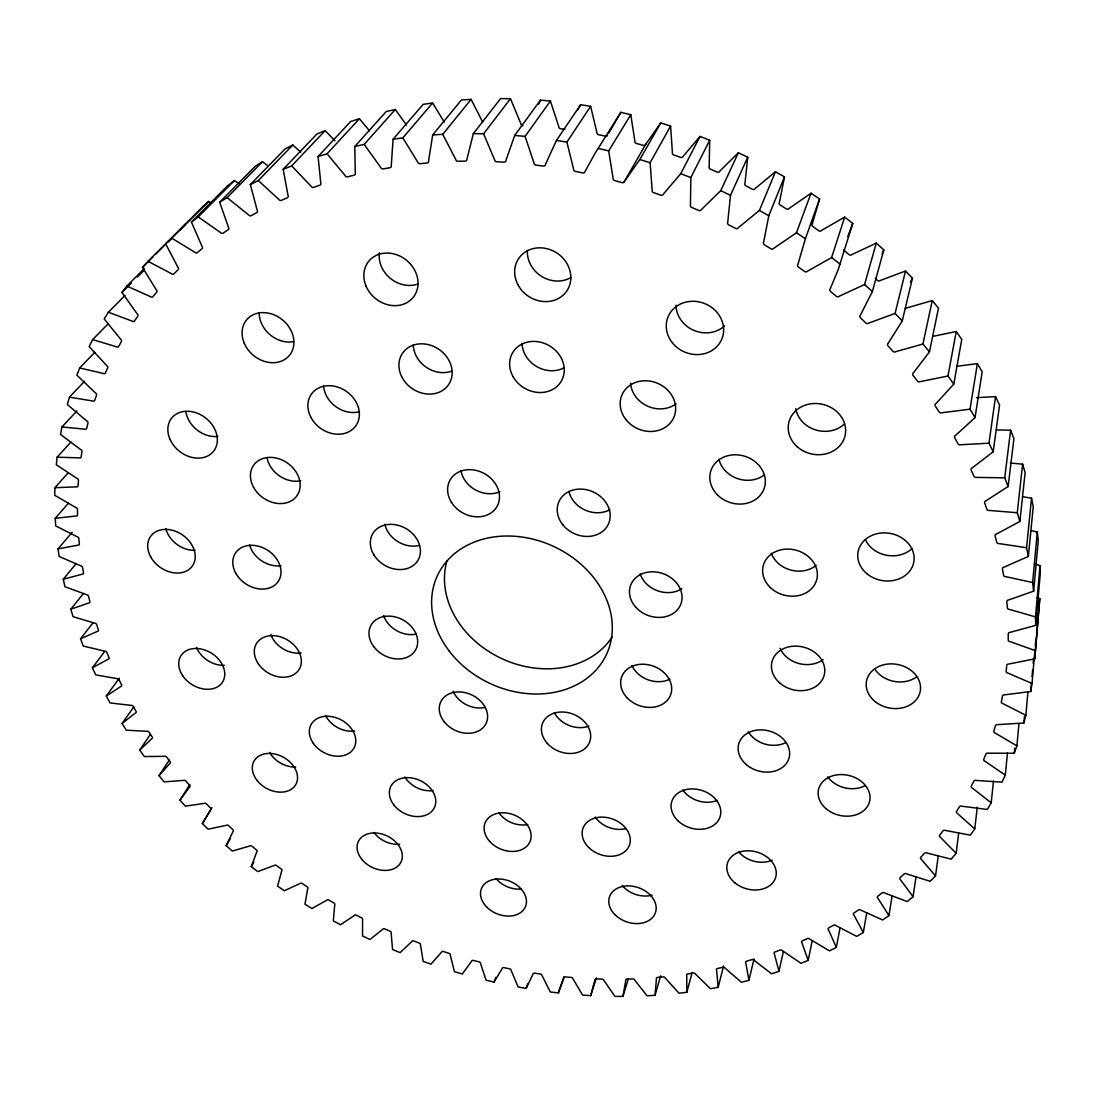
<?xml version="1.0" encoding="UTF-8"?>
<svg xmlns="http://www.w3.org/2000/svg" width="1095" height="1095" viewBox="0 0 1095 1095"><rect width="100%" height="100%" fill="white"/><g stroke="black" fill="none" stroke-linecap="round" stroke-linejoin="round"><path stroke-width="1.5" d="M68.191 472.821L54.901 487.699L54.75 495.323L75.788 507.519A1.807 1.369 38 0 1 77.458 509.408L77.526 514.91A1.807 1.355 37.8 0 1 75.911 516.019L55.243 518.305L55.722 525.928L77.061 536.701A1.793 1.341 37.3 0 1 78.84 538.48L79.36 543.969A1.779 1.341 37.1 0 1 77.882 545.187L58.062 548.869L59.144 556.452L80.688 565.8A1.766 1.328 36.5 0 1 82.549 567.456L83.507 572.918A1.766 1.314 36.4 0 1 82.166 574.232L63.291 579.214L64.947 586.728L86.573 594.667A1.752 1.3 35.8 0 1 88.503 596.2L89.886 601.593A1.752 1.3 35.7 0 1 88.695 603.003L70.819 609.231L73.036 616.649L94.635 623.164A1.738 1.287 35.1 0 1 96.647 624.574L98.413 629.899A1.725 1.273 34.9 0 1 97.387 631.377L80.551 638.796L83.316 646.064L104.791 651.183A1.725 1.259 34.3 0 1 106.858 652.469L109.007 657.684A1.711 1.259 34.2 0 1 108.131 659.245L92.418 667.758L95.689 674.862L116.946 678.613A1.697 1.246 33.6 0 1 119.054 679.776L121.572 684.854A1.697 1.246 33.5 0 1 120.847 686.469L106.297 696.023L110.061 702.949L131.003 705.344A1.684 1.232 32.9 0 1 133.138 706.371L136.013 711.312A1.684 1.232 32.7 0 1 135.438 712.982L122.093 723.508L126.308 730.201L146.867 731.282A1.67 1.218 32.1 0 1 149.029 732.172L152.232 736.962A1.67 1.218 32 0 1 151.808 738.673L139.708 750.075L144.362 756.549L164.428 756.33A1.67 1.204 31.4 0 1 166.618 757.083L170.122 761.696A1.656 1.204 31.3 0 1 169.848 763.434L159.021 775.671L164.086 781.885L183.604 780.393A1.656 1.191 30.7 0 1 185.794 781.022L189.599 785.43A1.656 1.191 30.5 0 1 189.476 787.209L179.936 800.199L185.383 806.125L204.286 803.415A1.642 1.191 29.9 0 1 206.476 803.908L210.541 808.11A1.642 1.191 29.8 0 1 210.582 809.903L202.356 823.563L208.16 829.202L226.378 825.302A1.642 1.177 29.2 0 1 228.554 825.657L232.879 829.64A1.642 1.177 29.1 0 1 233.057 831.447L226.172 845.723L232.318 851.048L249.769 845.983A1.629 1.177 28.5 0 1 251.918 846.216L256.476 849.966A1.629 1.163 28.3 0 1 256.819 851.773L251.289 866.597L257.722 871.593L274.366 865.406A1.629 1.163 27.7 0 1 276.487 865.515L281.264 869.006A1.629 1.163 27.6 0 1 281.743 870.812L277.582 886.115L284.303 890.755L300.071 883.501A1.615 1.163 27 0 1 302.152 883.473L307.12 886.717A1.615 1.163 26.9 0 1 307.75 888.51L304.957 904.224L311.938 908.508L326.762 900.213A1.615 1.163 26.3 0 1 328.815 900.063L333.961 903.033A1.615 1.163 26.1 0 1 334.714 904.812L333.318 920.868L340.518 924.769L354.369 915.488A1.615 1.163 25.5 0 1 356.368 915.201L361.665 917.911A1.615 1.163 25.4 0 1 362.554 919.649L362.554 935.979L369.959 939.496L382.757 929.272A1.615 1.15 24.8 0 1 384.701 928.861L390.135 931.27A1.615 1.15 24.7 0 1 391.161 932.995L392.558 949.516L400.127 952.636L411.857 941.508A1.615 1.163 24.1 0 1 413.718 940.975L419.275 943.096A1.615 1.163 23.9 0 1 420.439 944.766L423.217 961.437L430.951 964.147L441.531 952.157A1.615 1.163 23.3 0 1 443.324 951.514L448.977 953.321A1.615 1.163 23.2 0 1 450.264 954.949L454.439 971.689L462.282 973.975L471.685 961.177A1.629 1.163 22.6 0 1 473.396 960.411L479.131 961.903A1.629 1.163 22.5 0 1 480.541 963.49L486.098 980.217L494.037 982.064L502.208 968.514A1.629 1.163 21.9 0 1 503.837 967.638L509.613 968.815A1.629 1.163 21.7 0 1 511.146 970.334L518.099 986.992L526.106 988.402L532.991 974.153A1.629 1.177 21.2 0 1 534.524 973.154L540.341 974.002A1.629 1.177 21 0 1 541.984 975.453L550.306 991.974L558.354 992.932L563.925 978.027A1.642 1.177 20.4 0 1 565.348 976.932L571.193 977.438A1.642 1.191 20.3 0 1 572.945 978.82L582.622 995.122L590.67 995.615L594.886 980.121A1.656 1.191 19.7 0 1 596.2 978.916L602.031 979.094A1.656 1.191 19.5 0 1 603.892 980.395L614.925 996.395L622.945 996.423L628.407 978.601M406.409 124.967L395.295 109.486L386.207 111.539L354.794 146.484L355.259 172.791A2.08 1.793 45.3 0 1 354.178 175.145L347.567 176.842A2.067 1.793 45.3 0 1 345.034 175.433L327.049 153.793L318.07 156.558L320.739 182.769A2.067 1.766 45.3 0 1 319.891 185.192L313.594 187.368A2.067 1.766 45.3 0 1 311.007 186.15L291.694 165.892L283.181 169.314L287.971 195.252A2.053 1.738 45.2 0 1 287.342 197.73L281.401 200.371A2.053 1.738 45.2 0 1 278.787 199.345L258.31 180.565L250.331 184.59L257.147 210.103A2.039 1.711 45 0 1 256.736 212.622L251.179 215.688A2.039 1.697 45 0 1 248.551 214.853L227.103 197.634L219.684 202.233L228.431 227.171A2.026 1.684 44.7 0 1 228.239 229.704L223.093 233.167A2.012 1.67 44.6 0 1 220.478 232.523L198.222 216.906L191.42 222.039L201.959 246.252A1.998 1.642 44.3 0 1 201.986 248.798L197.278 252.616A1.998 1.642 44.2 0 1 194.691 252.165L171.819 238.217L165.646 243.815L177.855 267.18A1.985 1.615 43.8 0 1 178.102 269.712L173.859 273.86A1.985 1.615 43.7 0 1 171.299 273.586L148.003 261.335L142.473 267.358L156.229 289.764A1.971 1.588 43.2 0 1 156.667 292.269L152.903 296.704A1.957 1.574 43.1 0 1 150.398 296.622L126.828 286.082L121.969 292.474L137.121 313.813A1.944 1.56 42.7 0 1 137.765 316.291L134.466 320.972A1.944 1.547 42.6 0 1 132.043 321.068L108.364 312.239L104.189 318.946L120.601 339.149A1.93 1.519 42.1 0 1 121.422 341.558L118.616 346.472A1.916 1.519 41.9 0 1 116.289 346.732L92.651 339.601L89.16 346.581L106.694 365.552A1.903 1.492 41.4 0 1 107.68 367.906L105.366 372.998A1.903 1.492 41.3 0 1 103.122 373.422L79.675 367.975L76.883 375.174L95.374 392.872A1.889 1.465 40.8 0 1 96.524 395.144L94.704 400.373A1.875 1.465 40.6 0 1 92.582 400.962L69.45 397.156L67.329 404.52L86.669 420.891A1.861 1.437 40.1 0 1 87.97 423.081L86.628 428.432A1.861 1.437 39.9 0 1 84.616 429.158L61.95 426.954L60.499 434.441L80.524 449.456A1.848 1.41 39.4 0 1 81.961 451.551L81.112 456.985A1.848 1.41 39.3 0 1 79.223 457.847L57.118 457.19L56.324 464.773L76.924 478.378A1.82 1.396 38.7 0 1 78.47 480.376L78.087 485.851A1.82 1.382 38.5 0 1 76.335 486.851L54.901 487.699M624.013 182.167L645.845 144.102L660.737 122.927L670.592 126.021L672.398 152.451A2.026 1.903 32.5 0 0 673.726 154.942L680.707 157.42A2.026 1.903 31.6 0 0 683.198 156.284L700.034 136.423L709.683 140.228L709.204 166.536A2.026 1.903 27.4 0 0 710.313 169.095L717.129 172.066A2.026 1.903 26.4 0 0 719.744 171.135L738.372 152.739L747.748 157.228L730.502 195.321L727.751 222.121A2.108 1.957 22.5 0 0 728.695 224.817L735.553 228.403A2.108 1.957 21.6 0 0 738.359 227.664L759.41 210.432L775.465 171.737L784.472 176.856L779.435 202.342A2.026 1.903 17 0 0 780.105 204.998L786.402 208.885A2.026 1.903 16.1 0 0 789.18 208.351L811.012 193.254L819.58 198.975L812.298 223.777A2.026 1.889 12.8 0 0 812.736 226.432L818.704 230.73A2.026 1.889 12.1 0 0 821.537 230.415L844.697 217.111L852.772 223.394L838.168 269.753L830.27 288.697A2.108 1.93 11.3 0 0 830.503 291.434L836.334 296.28A2.108 1.93 10.8 0 0 839.29 296.184L864.557 284.536L876.287 243.104L883.802 249.879L872.386 291.557L860.465 315.073A2.108 1.916 9 0 0 860.437 317.783L865.844 322.957A2.108 1.916 8.6 0 0 868.814 323.08L895.08 313.43L905.538 270.999L880.257 280.498A2.026 1.861 6.8 0 1 877.41 280.402L875.343 278.404M747.748 157.228L744.983 183.221A2.026 1.903 22 0 0 745.873 185.835L752.457 189.271A2.026 1.903 21 0 0 755.153 188.532L775.465 171.737M622.945 996.423L625.751 980.395A1.656 1.204 19 0 1 626.956 979.094L632.759 978.93A1.656 1.204 18.8 0 1 634.717 980.135L647.077 995.779L655.043 995.328L656.411 978.834A1.67 1.218 18.2 0 1 657.493 977.438L663.228 976.918A1.67 1.218 18.1 0 1 665.281 978.027L678.955 993.22L686.825 992.289L686.729 975.399A1.684 1.232 17.5 0 1 687.687 973.92L693.34 973.044A1.684 1.232 17.3 0 1 695.476 974.057L710.422 988.717L718.183 987.293L716.582 970.088A1.697 1.246 16.7 0 1 717.389 968.514L722.946 967.282A1.697 1.246 16.6 0 1 725.164 968.185L741.356 982.242L748.953 980.326L745.818 962.861A1.711 1.259 16 0 1 746.489 961.218L751.909 959.617A1.711 1.259 15.9 0 1 754.195 960.411L771.592 973.784L778.997 971.361L774.316 953.745A1.725 1.273 15.3 0 1 774.822 952.02L780.092 950.063A1.725 1.273 15.1 0 1 782.446 950.72L801.006 963.313L808.178 960.397L801.91 942.699A1.738 1.287 14.5 0 1 802.279 940.906L807.357 938.593A1.752 1.3 14.4 0 1 809.766 939.127L829.421 950.857L836.334 947.449L828.477 929.751A1.766 1.314 13.8 0 1 828.669 927.903L833.541 925.234A1.766 1.314 13.7 0 1 835.991 925.631L856.714 936.403L863.312 932.502L853.854 914.914A1.779 1.328 13.1 0 1 853.881 913.011L858.494 909.986A1.779 1.341 13 0 1 860.985 910.232L882.693 919.978L888.948 915.584L877.875 898.201A1.793 1.355 12.4 0 1 877.738 896.257L882.077 892.877A1.807 1.355 12.2 0 1 884.596 892.986L907.221 901.596L913.079 896.723L900.405 879.641A1.82 1.382 11.7 0 1 900.09 877.67L904.128 873.947A1.82 1.382 11.5 0 1 906.66 873.906L930.107 881.297L935.527 875.945L921.278 859.301A1.834 1.396 10.9 0 1 920.772 857.303L924.495 853.251A1.834 1.41 10.8 0 1 927.013 853.046L951.199 859.137L956.154 853.334L940.331 837.21A1.861 1.423 10.2 0 1 939.647 835.198L943 830.831A1.861 1.437 10.1 0 1 945.519 830.462L970.321 835.156L974.755 828.915L957.413 813.448A1.875 1.451 9.6 0 1 956.537 811.436L959.494 806.769A1.875 1.465 9.4 0 1 961.985 806.235L987.32 809.465L991.194 802.799L972.36 788.099A1.903 1.478 8.9 0 1 971.306 786.114L973.838 781.146A1.903 1.492 8.8 0 1 976.288 780.448L1002.007 782.131L1005.292 775.082L985.035 761.271A1.916 1.506 8.2 0 1 983.789 759.3L985.883 754.072A1.916 1.519 8.1 0 1 988.265 753.196L1014.244 753.264L1016.899 745.859L995.273 733.075A1.944 1.547 7.6 0 1 993.849 731.145L995.464 725.67A1.944 1.547 7.5 0 1 997.791 724.616L1023.88 723.001L1025.851 715.268L1002.965 703.633A1.957 1.574 7 0 1 1001.35 701.758L1002.472 696.064A1.957 1.574 6.9 0 1 1004.704 694.846L1030.751 691.479L1032.01 683.458L1007.961 673.096A1.971 1.601 6.5 0 1 1006.168 671.29L1006.77 665.418A1.985 1.601 6.4 0 1 1008.906 664.022L1034.734 658.875L1039.771 598.595L1037.129 597.5M1039.771 598.595L1034.734 658.875M1035.268 650.608L1010.165 641.629A1.998 1.629 6 0 1 1008.208 639.918L1008.262 633.895A1.998 1.642 5.9 0 1 1010.274 632.321L1035.733 625.368L1040.25 573.931L1040.045 565.663L1035.897 564.267M1030.751 691.479L1031.463 683.225M1032.051 676.614L1032.626 669.989M1033.201 663.378L1033.625 658.423M1032.01 683.458L1034.679 652.839M1035.268 646.036L1035.856 639.234M1025.851 715.268L1027.931 691.917M1035.733 625.368L1035.5 616.896L1040.045 565.663M1035.5 616.896L1009.48 609.436A2.012 1.656 5.5 0 1 1007.345 607.807L1006.852 601.675A2.012 1.67 5.4 0 1 1008.728 599.95L1033.639 591.136L1038.279 540.519L1037.307 532.129L1031.599 530.623M1023.88 723.001L1024.482 716.308M1016.899 745.859L1018.939 723.932M1033.639 591.136L1032.626 582.526L1037.307 532.129M1014.244 753.264L1014.723 748.2M1032.626 582.526L1005.826 576.682A2.026 1.697 5.1 0 1 1003.54 575.176L1002.486 568.962A2.026 1.697 5.1 0 1 1004.197 567.073L1028.369 556.424L1033.242 506.698L1031.517 498.225L1022.497 496.665M1005.292 775.082L1007.482 752.949M1028.369 556.424L1026.562 547.733L1031.517 498.225M991.194 802.799L993.493 781.173M1026.562 547.733L999.146 543.613A2.039 1.725 4.9 0 1 996.724 542.23L995.095 535.989A2.053 1.725 4.8 0 1 996.628 533.949L1019.883 521.466L1025.125 472.657L1022.62 464.171L1010.233 463.007M1019.883 521.466L1017.269 512.747L1022.62 464.171M974.755 828.915L977.274 807.152M1017.269 512.747L989.415 510.434A2.053 1.752 4.7 0 1 986.855 509.202L984.651 502.961A2.067 1.766 4.7 0 1 986.006 500.785L1008.153 486.495L1013.902 438.657L1010.617 430.225L996.491 429.911M956.154 853.334L958.672 833.117M1008.153 486.495L1004.731 477.817L1010.617 430.225M444.228 122.038L432.607 102.985L423.204 104.34L393.078 139.243L391.285 165.468A2.08 1.82 45 0 1 389.984 167.713L383.113 168.917A2.08 1.82 45.1 0 1 380.649 167.316L364.183 144.417L354.794 146.484M784.472 176.856L768.799 215.756L763.667 242.022A2.108 1.957 18.1 0 0 764.365 244.746L770.935 248.784A2.108 1.957 17.3 0 0 773.823 248.264L796.462 232.797L811.012 193.254M1004.731 477.817L976.63 477.393A2.067 1.779 4.7 0 1 973.961 476.311L971.183 470.138A2.067 1.793 4.7 0 1 972.333 467.825L993.192 451.77L999.571 404.945L995.519 396.623L976.507 397.663M935.527 875.945L938.292 855.66M993.192 451.77L988.977 443.201L995.519 396.623M913.079 896.723L915.995 876.958M988.977 443.201L960.821 444.734A2.08 1.807 4.8 0 1 958.043 443.831L954.703 437.754A2.08 1.82 4.9 0 1 955.648 435.331L975.043 417.578L982.174 371.78L977.37 363.636L956.838 366.278M888.948 915.584L892.138 895.778M975.043 417.578L970.019 409.174L977.37 363.636M863.312 932.502L866.775 912.669M970.019 409.174L942.028 412.719A2.094 1.834 5.2 0 1 939.168 411.994L935.281 406.067A2.094 1.848 5.3 0 1 936.006 403.549L953.759 384.181L961.766 339.423L956.236 331.525L932.803 336.384M953.759 384.181L947.983 376.023L956.236 331.525M836.334 947.449L840.084 927.616M808.178 960.397L812.216 940.578M947.983 376.023L920.334 381.594A2.094 1.861 5.9 0 1 917.432 381.074L912.997 375.339A2.094 1.875 6.1 0 1 913.504 372.738L929.45 351.865L938.483 308.147L932.256 300.564L906.208 308.106A2.012 1.834 5.3 0 1 905.264 308.475M929.45 351.865L922.948 344.022L932.256 300.564M482.69 122.12L471.096 99.358L461.419 99.987L432.689 134.931L428.61 160.883A2.094 1.848 44.5 0 1 427.077 163.018L419.987 163.689A2.094 1.848 44.6 0 1 417.619 161.923L402.837 137.888L393.078 139.243M778.997 971.361L783.349 951.569M819.58 198.975L805.4 238.751L797.927 264.278A2.108 1.944 14.3 0 0 798.392 267.016L804.62 271.478A2.108 1.944 13.7 0 0 807.549 271.163L831.598 257.571L844.697 217.111M748.953 980.326L754.003 958.933M922.948 344.022L895.888 351.632A2.094 1.889 7 0 1 892.931 351.303L888.004 345.828A2.108 1.889 7.3 0 1 888.264 343.159L902.266 320.903L912.436 278.212L905.538 270.999M718.183 987.293L723.576 965.968M686.825 992.289L692.122 972.661M655.043 995.328L660.668 975.782M522.876 125.72A2.026 1.848 44.4 0 1 520.864 123.694L510.462 98.687L500.593 98.577L473.341 133.645L466.935 159.131A2.094 1.875 43.6 0 1 465.197 161.143L457.929 161.28A2.094 1.875 43.8 0 1 455.684 159.35L442.736 134.329L432.689 134.931M590.67 995.615L596.433 977.876M852.772 223.394L847.776 236.575M558.354 992.932L563.87 976.904M526.106 988.402L527.845 983.625M494.037 982.064L495.857 977.329M564.952 129.347L560.654 128.813A2.026 1.861 42.7 0 1 558.779 126.65L550.402 101.014L540.424 100.151L514.705 135.451L505.986 160.294A2.108 1.903 42.3 0 1 504.056 162.156L496.665 161.745A2.108 1.903 42.6 0 1 494.557 159.651L483.579 133.809L473.341 133.645M538.74 104.121L540.424 100.151M882.077 253.848L883.802 249.879M709.683 140.228L690.836 177.609L690.466 204.738A2.108 1.957 27.1 0 0 691.643 207.393L698.747 210.486A2.108 1.957 26.2 0 0 701.443 209.528L720.743 190.653L738.372 152.739M670.592 126.021L650.115 162.758L652.141 190.037A2.108 1.957 31.5 0 0 653.523 192.61L660.805 195.197A2.108 1.957 30.7 0 0 663.392 194.034L680.775 173.64L700.034 136.423M607.574 135.561A2.026 1.889 39.6 0 1 605.754 136.163L598.582 134.726A2.026 1.875 40.2 0 1 596.884 132.44L590.629 106.352L580.596 104.737L556.465 140.379L545.474 164.373A2.108 1.916 40.4 0 1 543.366 166.084L535.907 165.112A2.108 1.916 40.8 0 1 533.963 162.881L525.08 136.382L550.402 101.014M577.886 109.828L580.596 104.737M910.383 282.004L912.436 278.212M608.779 133.207L620.81 112.347L630.788 114.701L634.854 141.063A2.026 1.889 36.9 0 0 636.373 143.459L643.477 145.416A2.026 1.903 36.1 0 0 645.845 144.102M251.289 866.597L253.78 862.162M630.788 114.701L608.683 150.891L613.063 178.102A2.108 1.944 35.4 0 0 614.651 180.579L622.056 182.632A2.108 1.957 34.7 0 0 624.506 181.291L639.85 159.514L660.737 122.927M226.172 845.723L230.456 838.414M202.356 823.563L212.047 807.631M590.629 106.352L566.895 142.09L573.561 169.041A2.108 1.93 38.5 0 0 575.34 171.395L582.8 172.914A2.108 1.944 37.9 0 0 585.086 171.381L595.009 153.396L620.81 112.347M179.936 800.199L189.9 784.431M159.021 775.671L169.246 760.081M139.708 750.075L150.179 734.663M122.093 723.508L133.795 706.891M106.297 696.023L119.245 678.257M92.418 667.758L104.614 651.552M483.579 133.809L510.462 98.687M80.551 638.796L92.993 622.795M70.819 609.231L83.453 593.463M442.736 134.329L471.096 99.358M63.291 579.214L76.116 563.665M58.062 548.869L72.16 532.252M402.837 137.888L432.607 102.985M55.243 518.305L68.41 503.207M364.183 144.417L395.295 109.486M57.118 457.19L70.915 442.093M179.908 229.977L185.315 224.092M327.049 153.793L359.393 118.739L369.521 130.825M318.07 156.558L350.701 121.463L359.393 118.739M61.95 426.954L76.978 410.858M291.694 165.892L325.147 130.633L334.933 140.749M69.45 397.156L84.534 381.306M283.181 169.314L316.907 134.001L325.147 130.633M79.675 367.975L94.759 352.371M258.31 180.565L292.776 145.033L300.838 152.191M250.331 184.59L285.029 148.988L292.776 145.033M92.651 339.601L108.172 323.764M227.103 197.634L262.458 161.759L267.248 165.249M108.364 312.239L125.008 295.458M219.684 202.233L255.258 166.262L262.458 161.759M126.828 286.082L144.513 268.371M191.42 222.039L227.733 185.644L234.357 180.634L239.299 183.768M121.969 292.474L131.427 282.989M137.34 277.062L144.43 269.945M198.222 216.906L234.357 180.634M148.003 261.335L202.575 206.941L208.611 201.466L211.13 202.862M142.473 267.358L153.341 256.504M155.764 254.095L164.209 245.65M167.836 242.036L208.611 201.466M876.287 243.104L851.965 254.533A2.026 1.875 9 0 1 849.118 254.642L843.52 249.975M514.705 135.451L525.08 136.382M556.465 140.379L566.895 142.09M598.294 148.414L608.683 150.891M639.85 159.514L650.115 162.758M680.775 173.64L690.836 177.609M720.743 190.653L730.502 195.321M759.41 210.432L768.799 215.756M796.462 232.797L805.4 238.751M831.598 257.571L840.016 264.087M864.557 284.536L872.386 291.557M895.08 313.43L902.266 320.903M612.297 636.674A91.583 74.871 25 0 1 502.372 658.889A91.583 74.871 25 0 1 446.911 560.982M669.866 679.201A25.596 20.764 19.7 0 1 631.966 665.555M786.169 742.41A25.664 20.504 15.3 0 1 748.282 731.72M865.187 785.621A25.76 20.312 12.7 0 1 827.738 776.834M588.932 726.122A24.911 19.737 22 0 1 554.289 712.585M485.017 707.452A24.679 19.409 25.4 0 1 453.125 691.191M416.086 634.142A25.034 19.915 28.6 0 1 383.674 615.527M419.426 545.392A25.774 21.038 30.5 0 1 384.851 524.218M499.922 491.682A26.444 22.215 29.2 0 1 460.885 470.344M609.833 509.736A26.663 22.666 24.4 0 1 568.907 491.409M681.829 588.713A26.321 21.996 20.1 0 1 640.123 573.835M717.444 800.322A24.898 19.45 17.5 0 1 682.842 789.947M626.244 828.532A24.282 18.67 20 0 1 595.201 817.048M527.817 824.521A23.912 18.204 22.8 0 1 498.718 812.531M433.086 790.576A23.83 18.109 25.6 0 1 404.849 776.93M354.629 731.022A24.049 18.369 28.4 0 1 325.667 715.706M301.18 652.948A24.528 18.971 31.1 0 1 270.78 634.416M280.963 565.704A25.226 19.888 33.5 0 1 249.605 544.845M300.701 480.787A26.02 21.038 35.4 0 1 267.002 457.546M359.447 411.72A26.773 22.297 36.1 0 1 323.614 386.029M452.317 370.918A27.348 23.474 34.9 0 1 413.267 344.952M563.952 367.865A27.662 24.295 30.5 0 1 536.851 366.647A27.662 24.295 30.5 0 1 522.069 343.816M676.108 403.781A27.717 24.487 23.4 0 1 647.528 406.122A27.717 24.487 23.4 0 1 630.542 383.168M764.461 474.792A27.553 23.994 17.2 0 1 737.606 478.611A27.553 23.994 17.2 0 1 718.936 459.229M816.145 565.376A27.129 22.981 14.3 0 1 771.25 553.18M823.111 659.573A26.458 21.749 14 0 1 780.078 648.254M772.221 860.191A24.706 18.957 15.7 0 1 738.509 851.636M652.168 895.121A23.885 17.972 19 0 1 622.247 885.472M521.261 889.03A23.392 17.41 22.3 0 1 496.008 878.505M399.716 844.231A23.282 17.287 25.7 0 1 373.901 832.392M295.718 767.047A23.57 17.602 29.1 0 1 269.657 752.416M224.297 665.349A24.213 18.355 32.5 0 1 196.566 647.487M195.115 550.292A25.144 19.505 35.6 0 1 165.783 528.584M217.768 436.44A26.239 20.997 38.4 0 1 185.89 411.857M293.419 341.708A27.279 22.68 40.2 0 1 259.173 312.581M418.276 283.879A28.059 24.336 39.7 0 1 390.669 278.623A28.059 24.336 39.7 0 1 379.363 252.726M570.947 277.514A28.443 25.555 34.2 0 1 541.628 276.405A28.443 25.555 34.2 0 1 527.379 250.468M724.657 325.817A28.497 25.883 22.2 0 1 693.984 330.416A28.497 25.883 22.2 0 1 675.985 305.245M844.464 423.97A28.333 25.103 12.5 0 1 815.529 429.883A28.333 25.103 12.5 0 1 795.736 408.736M912.162 548.417A27.772 23.638 9.6 0 1 865.365 539.575M917.09 676.559A26.841 21.941 10.4 0 1 874.563 668.662M449.361 651.238A93.253 75.541 25 0 0 604.837 657.684A93.253 75.541 25 0 0 511.666 536.098A93.253 75.541 25 0 0 449.361 651.238M627.106 697.775A26.061 20.942 19.9 0 0 670.4 695.407A26.061 20.942 19.9 0 0 641.013 664.268A26.061 20.942 19.9 0 0 627.106 697.775M746.256 764.543A26.129 20.695 15.6 0 0 788.989 758.246A26.129 20.695 15.6 0 0 756.412 730.173A26.129 20.695 15.6 0 0 746.256 764.543M826.465 809.041A26.225 20.477 13 0 0 869.403 802.156A26.225 20.477 13 0 0 836.375 774.959A26.225 20.477 13 0 0 826.465 809.041M547.473 743.56A25.349 19.888 22.1 0 0 589.37 742.684A25.349 19.888 22.1 0 0 561.324 712.01A25.349 19.888 22.1 0 0 547.473 743.56M444.173 721.742A25.103 19.559 25.4 0 0 485.728 724.123A25.103 19.559 25.4 0 0 460.379 691.972A25.103 19.559 25.4 0 0 444.173 721.742M373.765 646.639A25.472 20.066 28.5 0 0 415.662 649.8A25.472 20.066 28.5 0 0 390.559 616.198A25.472 20.066 28.5 0 0 373.765 646.639M373.915 554.891A26.239 21.229 30.3 0 0 417.304 561.338A26.239 21.229 30.3 0 0 394.898 524.656A26.239 21.229 30.3 0 0 373.915 554.891M451.468 502.386A26.937 22.447 29.1 0 0 496.377 507.519A26.937 22.447 29.1 0 0 472.794 469.851A26.937 22.447 29.1 0 0 451.468 502.386M563.117 525.176A27.17 22.899 24.4 0 0 608.437 524.026A27.17 22.899 24.4 0 0 579.583 489.095A27.17 22.899 24.4 0 0 563.117 525.176M635.524 606.931A26.814 22.215 20.3 0 0 680.433 605.083A26.814 22.215 20.3 0 0 651.32 571.823A26.814 22.215 20.3 0 0 635.524 606.931M677.846 820.661A25.336 19.601 17.6 0 0 719.757 817.719A25.336 19.601 17.6 0 0 690.178 789.002A25.336 19.601 17.6 0 0 677.846 820.661M588.823 847.571A24.706 18.793 20.1 0 0 629.338 845.408A24.706 18.793 20.1 0 0 600.471 817.171A24.706 18.793 20.1 0 0 588.823 847.571M489.807 841.549A24.323 18.328 22.8 0 0 529.816 842.028A24.323 18.328 22.8 0 0 503.207 812.764A24.323 18.328 22.8 0 0 489.807 841.549M313.403 743.464A24.46 18.492 28.4 0 0 353.534 748.775A24.46 18.492 28.4 0 0 330.717 716.486A24.46 18.492 28.4 0 0 313.403 743.464M258.42 663.926A24.952 19.108 31 0 0 299.072 669.524A24.952 19.108 31 0 0 275.995 635.88A24.952 19.108 31 0 0 258.42 663.926M236.082 573.739A25.664 20.038 33.3 0 0 277.843 582.02A25.664 20.038 33.3 0 0 256.777 545.83A25.664 20.038 33.3 0 0 236.082 573.739M253.561 487.316A26.485 21.229 35.1 0 0 296.635 496.172A26.485 21.229 35.1 0 0 275.68 457.943A26.485 21.229 35.1 0 0 253.561 487.316M310.734 417.031A27.279 22.53 35.8 0 0 355.286 426.53A27.279 22.53 35.8 0 0 334.851 386.33A27.279 22.53 35.8 0 0 310.734 417.031M402.152 377.529A27.868 23.734 34.5 0 0 448.238 385.139A27.868 23.734 34.5 0 0 426.229 344.2A27.868 23.734 34.5 0 0 402.152 377.529M513.158 376.803A28.196 24.583 30.3 0 0 560.489 382.47A28.196 24.583 30.3 0 0 537.193 341.626A28.196 24.583 30.3 0 0 513.158 376.803M625.957 419.631A28.265 24.788 23.4 0 0 673.576 417.934A28.265 24.788 23.4 0 0 644.188 380.759A28.265 24.788 23.4 0 0 625.957 419.631M717.157 494.57A28.087 24.282 17.5 0 0 764.077 488.699A28.087 24.282 17.5 0 0 731.46 455.027A28.087 24.282 17.5 0 0 717.157 494.57M770.51 587.714A27.635 23.241 14.6 0 0 816.405 580.774A27.635 23.241 14.6 0 0 783.062 549.444A27.635 23.241 14.6 0 0 770.51 587.714M780.01 683.212A26.951 21.955 14.3 0 0 824.124 675.437A26.951 21.955 14.3 0 0 790.193 646.57A26.951 21.955 14.3 0 0 780.01 683.212M734.896 882.83A25.144 19.094 15.9 0 0 775.712 877.314A25.144 19.094 15.9 0 0 744.025 851.048A25.144 19.094 15.9 0 0 734.896 882.83M615.705 915.406A24.295 18.081 19.1 0 0 655.371 912.86A24.295 18.081 19.1 0 0 626.354 885.951A24.295 18.081 19.1 0 0 615.705 915.406M486.508 906.824A23.789 17.506 22.4 0 0 525.395 906.797A23.789 17.506 22.4 0 0 498.54 878.984A23.789 17.506 22.4 0 0 486.508 906.824M362.336 859.931A23.666 17.383 25.7 0 0 400.948 862.162A23.666 17.383 25.7 0 0 375.845 833.008A23.666 17.383 25.7 0 0 362.336 859.931M256.832 780.146A23.967 17.712 29.1 0 0 295.76 784.609A23.967 17.712 29.1 0 0 272.162 753.593A23.967 17.712 29.1 0 0 256.832 780.146M182.564 675.505A24.624 18.478 32.3 0 0 222.381 682.322A24.624 18.478 32.3 0 0 200.275 648.856A24.624 18.478 32.3 0 0 182.564 675.505M150.795 557.04A25.596 19.655 35.4 0 0 191.967 566.526A25.596 19.655 35.4 0 0 171.614 530.089A25.596 19.655 35.4 0 0 150.795 557.04M170.122 439.56A26.718 21.188 38.1 0 0 212.827 452.125A26.718 21.188 38.1 0 0 194.855 412.391A26.718 21.188 38.1 0 0 170.122 439.56M244.075 342.803A27.799 22.927 39.8 0 0 288.601 356.313A27.799 22.927 39.8 0 0 271.3 313.854A27.799 22.927 39.8 0 0 244.075 342.803M366.072 286.165A28.621 24.624 39.2 0 0 412.692 297.963A28.621 24.624 39.2 0 0 394.049 253.958A28.621 24.624 39.2 0 0 366.072 286.165M517.812 284.495A29.017 25.883 33.8 0 0 566.402 291.516A29.017 25.883 33.8 0 0 544.064 248.127A29.017 25.883 33.8 0 0 517.812 284.495M672.522 342.981A29.072 26.212 22.3 0 0 721.66 339.45A29.072 26.212 22.3 0 0 690.699 301.358A29.072 26.212 22.3 0 0 672.522 342.981M797.215 446.733A28.894 25.431 13 0 0 844.875 436.399A28.894 25.431 13 0 0 808.657 404.206A28.894 25.431 13 0 0 797.215 446.733M867.24 573.985A28.306 23.912 10.1 0 0 913.558 563.145A28.306 23.912 10.1 0 0 877.027 533.717A28.306 23.912 10.1 0 0 867.24 573.985M876.274 702.47A27.348 22.16 10.8 0 0 920.224 691.41A27.348 22.16 10.8 0 0 883.597 664.802A27.348 22.16 10.8 0 0 876.274 702.47M394.2 805.372A24.241 18.218 25.6 0 0 434.058 808.274A24.241 18.218 25.6 0 0 409.421 777.71A24.241 18.218 25.6 0 0 394.2 805.372"/></g></svg>
